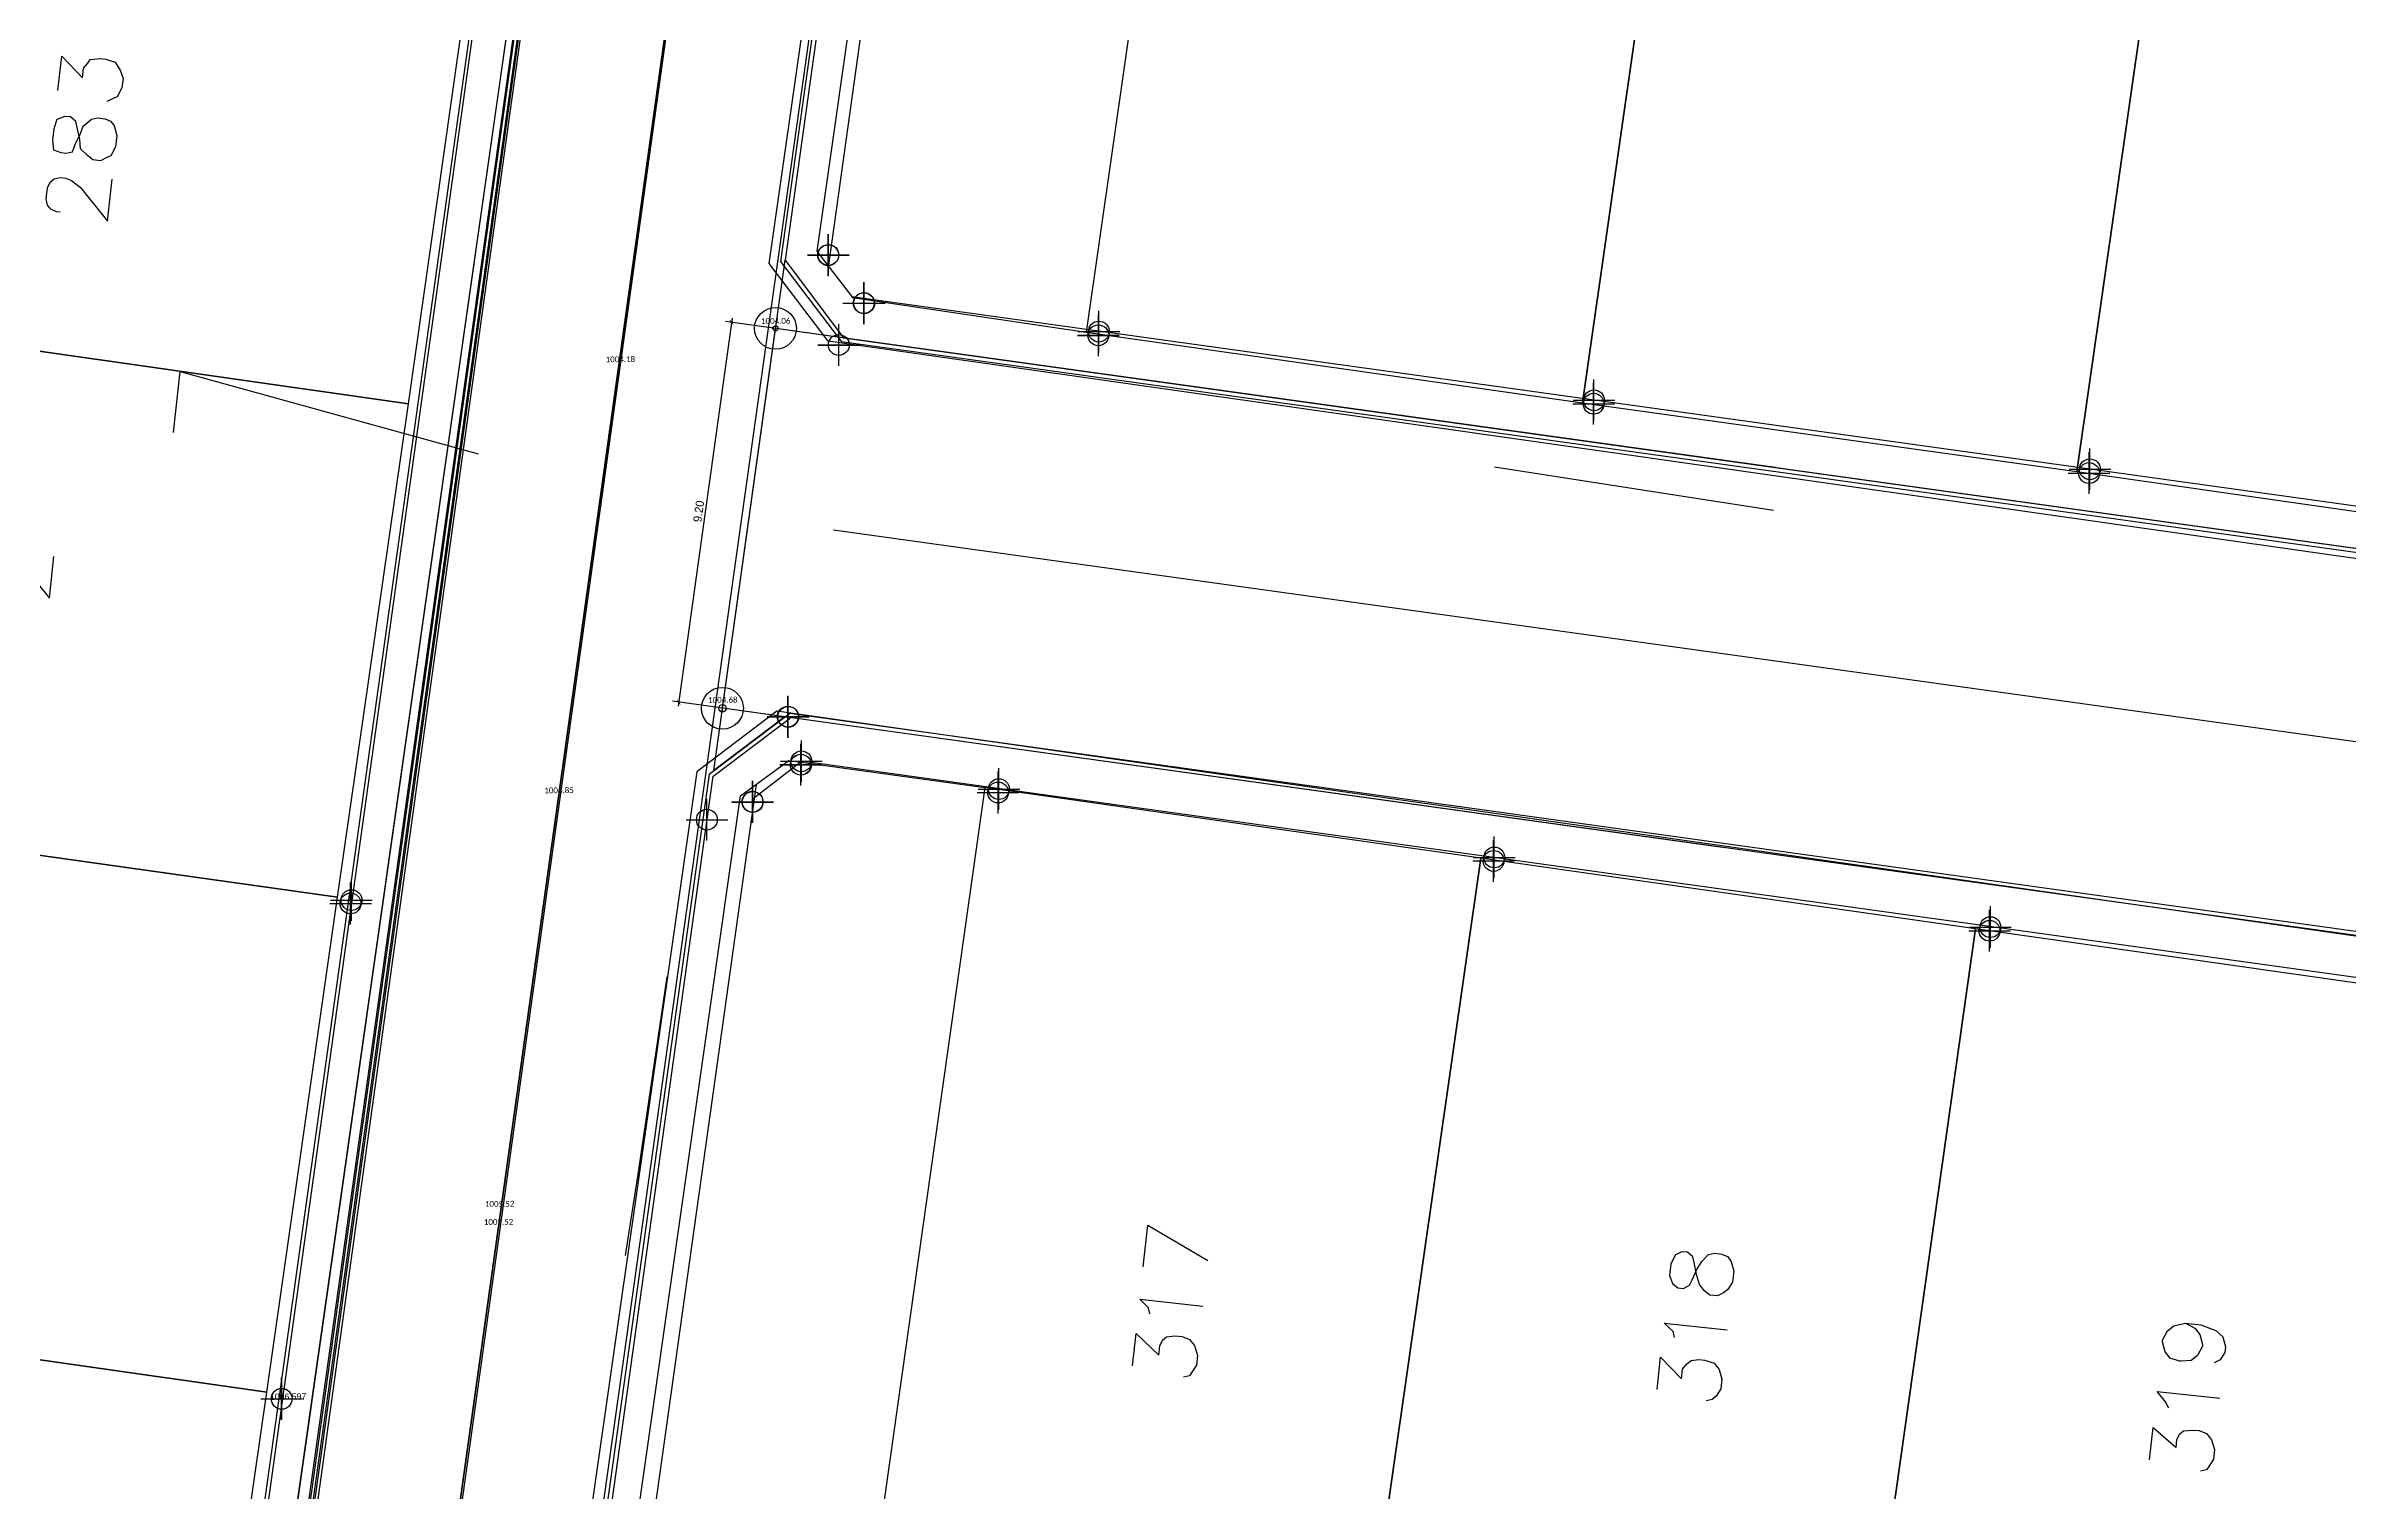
# Model space of a CAD drawing. Header units: metres. Extents: x -977055 to 805873, y -1033982 to 242021.
# Drawn here: x 1030 to 1085.2, y 896.6 to 931.3 of the extents above; entities that cross this region are included whole.
import ezdxf

# ---------------------------------------------------------------- set-up
doc = ezdxf.new("R2010")
doc.units = ezdxf.units.M
doc.header["$PDMODE"] = 32
doc.header["$PDSIZE"] = 1.5
for name, color, linetype in [('C-ROAD', 7, 'Continuous'), ('C-ROAD-CNTR-N', 92, 'Continuous'), ('C-ROAD-PROF-TEXT', 11, 'Continuous'), ('NIVEL BORDILLO', 6, 'Continuous'), ('V-NODE', 1, 'Continuous')]:
    doc.layers.add(name, color=color, linetype=linetype)
doc.layers.add('PDF2_area escolar', color=7, linetype='Continuous', true_color=0x989898)
doc.layers.add('PDF_Geometry', color=7, linetype='Continuous', true_color=0x797979)
doc.layers.get('PDF2_area escolar').off()
doc.styles.add('CITY2', font='stylu.ttf', dxfattribs={"height": 0.2})
doc.styles.add('MtXpl_Calibri', font='calibri.ttf')
doc.styles.get("Standard").update_dxf_attribs({"font": 'arial.ttf'})
doc.dimstyles.new('COTAS2', dxfattribs={"dimtxt": 0.02, "dimasz": 0.1, "dimexe": 0.15, "dimexo": 0.08, "dimgap": 0.05, "dimtad": 1, "dimzin": 0, "dimdsep": 46, "dimtxsty": 'CITY2', "dimblk": 'ARCHTICK', "dimcen": 1, "dimdle": 0.1, "dimclrd": 1, "dimclre": 1, "dimclrt": 2, "dimadec": 0, "dimazin": 0, "dimtfac": 1, "dimtofl": 0, "dimtmove": 0, "dimatfit": 3, "dimldrblk": 'ARCHTICK', "dimfxl": 0.18, "dimtolj": 1, "dimtzin": 0, "dimarcsym": 0})

# ---------------------------------------------------------------- blocks, each defined once
blk = doc.blocks.new('base')
at = {"layer": 'PDF_Geometry', "lineweight": 25, "extrusion": (-0.0007874166417946805, 0.0633644376725456, 0.9979901442466627)}
for points, elevation in [([(-314.3552819679592, -197.288328509713), (-299.6011355210287, -195.6808180470181), (-292.7439177582637, -194.188423358189), (-282.662948257382, -192.1106340516308), (-274.4763597311322, -190.3610624671207), (-258.0365534531994, -185.1542219933494), (-248.0293833124518, -180.6098816317743), (-240.5388730459387, -177.7099154838506), (-228.6433763332012, -174.0422723837931), (-222.7333490577522, -172.7139865559868), (-217.3844782585458, -171.0398673987778), (-209.934716274275, -169.2478944648578), (-202.1600529677526, -164.759179990033), (-196.1955155376124, -160.284237653118), (-195.0726549845591, -159.8166968121014), (-178.094814639811, -157.4569346023494), (-154.2977462807728, -156.6143117616438), (-136.6673344922945, -154.6113964854389), (-124.4364601882693, -153.1635935482933), (-118.0655043404745, -151.4735015854369), (-100.7902966838343, -146.6455352535), (-80.95492233695109, -140.9667423377788), (-73.38455830766388, -139.3284122613087), (-61.69391873819029, -135.8215718879393), (-40.50438788576779, -131.6043129854339), (-37.7266973809482, -130.8724353794983), (-17.66112228271595, -129.4411323176498), (1.311326940559981, -127.4607918503023), (21.09219113275145, -124.9286554436886), (41.00632404127121, -122.8299135990616), (47.37618468792716, -123.4582366358462), (63.59242301410231, -123.186151339279), (81.4023688686827, -124.3117190987972), (85.63932086076117, -96.07220161470705), (88.70494628227688, -66.39317732569197), (92.81084049122336, -40.78101362330841), (97.16015998885986, -22.38567315100005), (100.5964250127508, -1.561781637611383), (102.4825201206243, 8.319847787536474), (109.6910061566435, 37.36063063676244), (117.5278049639873, 76.62006330413116), (126.2165255562537, 115.6377442808987), (131.5129944793656, 149.5923503001781), (134.6821642045726, 173.9726126092042), (136.9157149126355, 195.5905993530313), (139.9559967260671, 229.6779162226085), (141.5584555981193, 250.6763723351369), (142.6140777324096, 271.3697434005035), (143.2522986412805, 283.2101823579814), (147.0657642089188, 312.9382202650764), (152.5802840162566, 355.6306631493014), (153.5538003927352, 396.0415753157624), (150.869116329812, 418.0202524625785), (151.7766024087249, 438.638728966674), (150.9593231761023, 458.0275047451501), (151.7766024087249, 438.638728966674), (150.869116329812, 418.0202524625785), (153.5538003927352, 396.0415753157624), (152.5802840162566, 355.6306631493014), (147.0657642089188, 312.9382202650764), (143.2522986412805, 283.2101823579814), (142.6140777324096, 271.3697434005035), (141.5584555981193, 250.6763723351369), (139.9559967260671, 229.6779162226085), (136.9157149126355, 195.5905993530313), (134.6821642045726, 173.9726126092042), (131.5129944793656, 149.5923503001781), (126.2165255562537, 115.6377442808987), (117.5278049639873, 76.62006330413116), (109.6910061566435, 37.36063063676244), (102.4825201206243, 8.319847787536474), (100.5964250127508, -1.561781637611383), (97.16015998885986, -22.38567315100005), (92.81084049122336, -40.78101362330841), (88.70494628227688, -66.39317732569197), (85.63932086076117, -96.07220161470705), (81.4023688686827, -124.3117190987972), (63.59242301410231, -123.186151339279), (47.37618468792716, -123.4582366358462), (41.00632404127121, -122.8299135990616), (21.09219113275145, -124.9286554436886), (1.311326940559981, -127.4607918503023), (-17.66112228271595, -129.4411323176498), (-37.7266973809482, -130.8724353794983), (-40.50438788576779, -131.6043129854339), (-61.69391873819029, -135.8215718879393), (-73.38455830766388, -139.3284122613087), (-80.95492233695109, -140.9667423377788), (-100.7902966838343, -146.6455352535), (-118.0655043404745, -151.4735015854369), (-124.4364601882693, -153.1635935482933), (-136.6673344922945, -154.6113964854389), (-154.2977462807728, -156.6143117616438), (-178.094814639811, -157.4569346023494), (-195.0726549845591, -159.8166968121014), (-196.1955155376124, -160.284237653118), (-202.1600529677526, -164.759179990033), (-209.934716274275, -169.2478944648578), (-217.3844782585458, -171.0398673987778), (-222.7333490577522, -172.7139865559868), (-228.6433763332012, -174.0422723837931), (-240.5388730459387, -177.7099154838506), (-248.0293833124518, -180.6098816317743), (-258.0365534531994, -185.1542219933494), (-274.4763597311322, -190.3610624671207), (-282.662948257382, -192.1106340516308), (-292.7439177582637, -194.188423358189), (-299.6011355210287, -195.6808180470181), (-314.3552819679592, -197.288328509713), (-312.1778944817551, -178.4458316029707), (-309.1458369423215, -157.8978380592135), (-306.8759495529501, -132.8991505854866), (-305.8230654215067, -118.0018170192225), (-298.6426917927975, -78.80241157407607), (-291.0553418804041, -45.07743817465702), (-282.2520531148432, -15.11589338187745), (-275.644913971278, 10.47314791107899), (-270.3186795736881, 33.89796466241295), (-263.824992871361, 63.1639787960239), (-258.1496190100342, 86.40761867954808), (-284.4243546828334, 123.8876732260906)], 0.02550386025637508), ([(-255.1296805413429, 108.3945714276635), (-164.8204953338068, 94.3609672220737), (-163.4244850794267, 92.4770522510166), (-169.3977430568347, 54.05963323102517), (-171.2816580278916, 52.66362297664494), (-262.9163602640089, 66.85692444232512)], 0.0255038602560651), ([(-177.1608554241037, 54.67033039499485), (-171.5608621318594, 53.81016380515513), (-170.39394716223, 54.64336451612441), (-164.5710259079355, 92.19784814704869), (-165.4097334209783, 93.31905563293397), (-171.0042199111505, 94.22492970651948)], 0.02550386025606421), ([(-146.6797477362321, 154.8688935593295), (-157.5590392902044, 84.58289236607641), (-156.2087365195688, 82.70448419709034), (-117.7456100158333, 76.72571941761103), (-115.8616950447763, 78.12172967199139), (-117.7456100158333, 76.72571941761103)], 0.02550386025608287), ([(-146.5239042110464, 155.777536432142), (-157.5590392902044, 84.58289236607641), (-157.2765393173612, 86.54280736500334), (-157.910937287707, 86.66561007775653), (-158.1989440626236, 84.65998759508531), (-157.5590392902044, 84.58289236607641)], 0.02550386025609619), ([(-146.4223963277331, 88.11010688056513), (-146.5215187650294, 87.28737217317021), (-147.0149405492393, 87.81052863547828), (-147.0424745596003, 87.58199121675541), (-147.1504099333045, 87.4558823696684), (-147.2071310211925, 87.36997420425139), (-147.4411752419861, 87.35180073086775), (-147.578297693218, 87.368321137084), (-147.8013283098674, 87.44156263118828), (-147.9164235528119, 87.64091297238136), (-147.9858113120115, 87.83475651150229), (-147.9582773016511, 88.06329393022266), (-147.8393283238025, 88.28081774479975), (-147.7424065542424, 88.31551162439938), (-147.5942704988654, 88.39040618567243)], 0.02550386025628271), ([(-146.4411276671459, 91.03373277302538), (-146.3497126996575, 91.02271916888118), (-146.2180970504973, 90.960491278921), (-146.1376956871536, 90.85806270728764), (-146.1085086096251, 90.71543345398418), (-146.1415494220576, 90.44118855151815), (-146.2037773120182, 90.30957290235844), (-146.3062058836509, 90.22917153901346), (-146.4488351369553, 90.19998446148574), (-146.5859575881872, 90.2165048677022), (-146.7175732373482, 90.27873275766228), (-146.9295902498526, 90.4433892192557), (-147.5728011566068, 91.262817792315), (-147.6939508021921, 90.25725314994415)], 0.02550386025633955), ([(-149.0916243891989, 96.36112396451254), (-149.2678420555056, 94.89848448469894), (-156.3921551169546, 96.96246059150658)], 0.02550386025611306), ([(-180.7553391537365, 97.57917109627867), (-185.48138345277, 98.38041593049451), (-187.4357916496255, 98.70862338708265)], 0.02550386025605178), ([(-144.9339067011071, 100.0799608194665), (-144.8424917336185, 100.0689472153224), (-144.7108760844578, 100.0067193253625), (-144.6761822048579, 99.90979755580115), (-144.6012876435852, 99.76166150042542), (-144.634328456018, 99.48741659796076), (-144.7422638297223, 99.36130775087194), (-144.7989849176112, 99.27539958545505), (-144.947120972988, 99.20050502418337), (-145.0842434242202, 99.21702543039972), (-145.2103522713087, 99.32496080410375), (-145.4223692838136, 99.48961726569696), (-146.0655801905669, 100.3090458387562), (-146.1867298361524, 99.30348119638563)], 0.02550386025636531), ([(-253.2788269136387, 117.2139151225511), (-163.472424027288, 103.2408857397542), (-161.537294770414, 104.677096675806), (-155.5695435950788, 143.0488082120536), (-157.0057545311313, 144.983937468926), (-245.6347764442774, 158.7223750303619)], 0.02550386025632179), ([(-162.3265437194074, 144.6975632302589), (-157.5949926183021, 143.9420258797871), (-156.761791907332, 142.7751109101575), (-162.579206359554, 105.2663347629771), (-163.7461213291834, 104.4331340520079), (-168.437471748617, 105.1374571166626)], 0.02550386025632445), ([(-160.7597302116543, 109.5914777118892), (-160.0096996632548, 114.2773213292501), (-159.6759854045951, 116.2774370098502)], 0.02550386025632889), ([(-172.0979549794348, 116.7074946411209), (-172.2191046250204, 115.7019299987486), (-173.6448495574968, 116.5692667232893)], 0.02550386025637419), ([(-172.2400366321702, 117.8375150634129), (-172.2108495546422, 117.6948858101081), (-172.0043393442097, 117.484521864771), (-173.5126863077678, 117.6662463331493)], 0.02550386025630225), ([(-171.8116012716878, 119.0842837958173), (-171.9052169069132, 118.3072565721661), (-172.4443461748662, 118.8359198365447), (-172.471880185226, 118.6073824178238), (-172.5341080751866, 118.4757667686642), (-172.6365366468198, 118.3953654053192), (-172.8248733838687, 118.3716851298637), (-173.007703318845, 118.3937123381519), (-173.1850264517497, 118.4614470301842), (-173.3056284967658, 118.6150898876332), (-173.3695094538935, 118.8546409104979), (-173.341975443533, 119.0831783292191), (-173.2285332677564, 119.2549946600514), (-173.1718121798684, 119.3409028254671), (-173.0291829265644, 119.3700899029962)], 0.0255038602563662), ([(-184.8117953295546, 118.563844805437), (-184.782608252026, 118.4212155521314), (-184.5760980415942, 118.2108516067961), (-186.0844450051522, 118.3925760751742)], 0.02550386025635643), ([(-197.0768159126106, 118.3721711376724), (-197.2943397271879, 118.4911201155222), (-197.4149417722035, 118.6447629729697), (-197.4788227293317, 118.8843139958348), (-197.47331592726, 118.9300214795801), (-197.3543669494111, 119.1475452941569), (-197.2007240919624, 119.2681473391721), (-196.9666798711687, 119.2863208125572), (-196.9209723874249, 119.280814010485), (-196.6979417707767, 119.2075725163795), (-196.5773397257597, 119.0539296589314), (-196.5134587686325, 118.8143786360667), (-196.5189655707047, 118.7686711523215), (-196.6379145485522, 118.5511473377446), (-196.7915574060018, 118.4305452927297), (-197.0768159126106, 118.3721711376724), (-197.4424757825638, 118.4162255542492), (-197.7971220483726, 118.5516949383148), (-197.9634315771335, 118.7108445978347), (-198.0273125342616, 118.9503956206996), (-198.0107921280448, 119.0875180719328), (-197.8973499522686, 119.2593344027654), (-197.7492138968923, 119.3342289640369)], 0.02550386025609974), ([(-184.3833599690714, 119.810613537841), (-184.4769756042969, 119.0335863141896), (-184.9703973885057, 119.5567427764974), (-184.9979313988663, 119.3282053577766), (-185.1058667725701, 119.2020965106875), (-185.2082953442038, 119.1216951473428), (-185.3966320812522, 119.0980148718872), (-185.5337545324849, 119.1145352781033), (-185.7567851491337, 119.1877767722076), (-185.8773871941505, 119.3414196296568), (-185.9412681512786, 119.5809706525219), (-185.9137341409177, 119.8095080712427), (-185.800291965141, 119.9813244020755), (-185.6978633935088, 120.0617257654203), (-185.5552341402039, 120.0909128429477)], 0.02550386025636353), ([(-196.6461798843908, 120.4069806978728), (-196.5712853231188, 120.2588446424956), (-196.3702819147587, 120.0027732134142), (-197.8786288783158, 120.1844976817925)], 0.0255038602563209), ([(-196.1720370401637, 121.6482426282048), (-196.265652675389, 120.8712154045532), (-196.810288745414, 121.3541711851877), (-196.8323159537032, 121.1713412502127), (-196.8945438436631, 121.0397256010514), (-196.9969724152952, 120.9593242377064), (-197.2310166360891, 120.941150764323), (-197.3681390873208, 120.9576711705391), (-197.5454622202263, 121.0254058625714), (-197.6660642652417, 121.1790487200208), (-197.7299452223698, 121.4185997428852), (-197.70241121201, 121.647137161606), (-197.5889690362327, 121.8189534924388), (-197.5322479483447, 121.9048616578559), (-197.3896186950392, 121.9340487353835)], 0.02550386025634666)]:
    blk.add_lwpolyline(points, dxfattribs=dict(at, elevation=elevation))
for points, elevation in [([(-171.0042199111505, 94.22492970651949), (-182.8843119497307, 96.07357240102748), (-185.9653831072438, 76.27341900339385), (-174.0797842665916, 74.47048379263008)], 0.02550386025633067), ([(-182.8843119497307, 96.07357240102746), (-194.7242033066386, 97.8710008097191), (-197.7997676620801, 78.1165548958296), (-185.9653831072438, 76.27341900339384)], 0.02550386025604379), ([(-194.7242033066386, 97.87100080971912), (-206.6042953452192, 99.71964350422667), (-209.6798597006601, 79.96519759033724), (-197.7997676620801, 78.11655489582961)], 0.0255038602563733), ([(-154.730712896518, 95.74213066832392), (-156.4124984616951, 84.86209647004318), (-155.573790948653, 83.74088898415904), (-136.819402875063, 80.83218175804798), (-134.9762669826272, 92.66656631288355)], 0.0255038602563662), ([(-146.2792194738587, 89.29850145791417), (-146.2973929472426, 89.53254567870704), (-146.474716080148, 89.60028037073928), (-146.6118385313807, 89.61680077695551), (-146.7544677846846, 89.58761369942789), (-146.8222024767178, 89.41029056652322), (-146.9466582566375, 89.14705926820272), (-147.0143929486708, 88.96973613529802), (-147.219250091936, 88.8089334086092), (-147.3618793452404, 88.77974633108161), (-147.5447092802173, 88.80177353936988), (-147.6763249293771, 88.86400142932972), (-147.7567262927213, 88.96643000096331), (-147.8206072498494, 89.20598102382823), (-147.7875664374175, 89.48022592629266), (-147.6686174595682, 89.69774974086904), (-147.5716956900077, 89.73244362046903), (-147.4235596346313, 89.80733818174197), (-147.2407296996543, 89.78531097345402), (-147.1146208525663, 89.6773755997483), (-146.9483113238059, 89.5182259402286), (-146.9301378504219, 89.28418171943439), (-146.8717636953662, 88.99892321282542), (-146.8425766178375, 88.85629395952184), (-146.7164677707499, 88.74835858581655), (-146.5793453195172, 88.73183817960009), (-146.3855017803961, 88.80122593880131), (-146.3122602862907, 89.02425655544985)], 0.02550386025628271), ([(-152.8875770040816, 107.5765152231607), (-154.730712896518, 95.74213066832392), (-134.9762669826272, 92.66656631288355), (-133.1276242881202, 104.5466583514644)], 0.025503860256336), ([(-151.0389343095744, 119.4566072617407), (-152.8875770040816, 107.5765152231607), (-133.1276242881202, 104.5466583514644), (-131.284488395685, 116.3810429063)], 0.02550386025631202), ([(-165.4076148769207, 124.8974098326259), (-177.2419994317561, 126.7405457250613), (-180.3175637871977, 106.9860998111703), (-168.437471748617, 105.1374571166626)], 0.02550386025632445), ([(-177.2419994317561, 126.7405457250613), (-189.122091470337, 128.5891884195694), (-192.1519483420341, 108.8292357036059), (-180.3175637871977, 106.9860998111703)], 0.02550386025635198), ([(-189.122091470337, 128.5891884195694), (-200.9564760251734, 130.4323243120048), (-204.0320403806143, 110.6778783981137), (-192.1519483420341, 108.8292357036059)], 0.02550386025634754), ([(-184.7137680933958, 117.0681645131907), (-184.7831558525959, 117.2620080523119), (-184.9092646996838, 117.3699434260157), (-185.0463871509169, 117.3864638322319), (-185.1945232062932, 117.3115692709606), (-185.2567510962538, 117.1799536217994), (-185.3812068761741, 116.9167223234789), (-185.4946490519513, 116.7449059926463), (-185.6537987114726, 116.5785964638856), (-185.7964279647765, 116.5494093863579), (-185.9792578997533, 116.5714365946463), (-186.110873548914, 116.633664484606), (-186.1912749122579, 116.7360930562394), (-186.2551558693865, 116.9756440791046), (-186.2221150569541, 117.2498889815691), (-186.108672881177, 117.4217053124016), (-186.0062443095445, 117.5021066757453), (-185.8581082541679, 117.5770012370184), (-185.6752783191914, 117.5549740287299), (-185.5491694721034, 117.4470386550247), (-185.4285674270864, 117.2933957975769), (-185.3646864699578, 117.0538447747119), (-185.3063123149019, 116.7685862681017), (-185.2771252373746, 116.6259570147981), (-185.1510163902865, 116.5180216410929), (-185.0138939390532, 116.5015012348763), (-184.8657578836766, 116.5763957961495), (-184.7468089058282, 116.7939196107264)], 0.02550386025633244), ([(-149.1957984171387, 131.2909918165776), (-151.0389343095744, 119.4566072617407), (-131.284488395685, 116.3810429063), (-129.4358457011768, 128.2611349448812)], 0.0255038602561477)]:
    blk.add_lwpolyline(points, close=True, dxfattribs=dict(at, elevation=elevation))
blk = doc.blocks.new('*U4025')
at = {"color": 0, "linetype": 'ByBlock', "lineweight": -2, "transparency": 16777216}
for p, q in [((-1, 0), (1, 0)), ((0, -1), (0, 1))]:
    blk.add_line(p, q, dxfattribs=at)
blk = doc.blocks.new('*U4028', base_point=(1055.19, 924.361, 1004.708))
at = {"layer": 'V-NODE', "color": 5, "lineweight": -2, "xscale": 0.5, "yscale": 0.5, "zscale": 0.5}
blk.add_blockref('*U4025', (1055.19, 924.361, 1004.708), dxfattribs=at)
blk = doc.blocks.new('*U4031', base_point=(1048.966, 924.129, 1004.717))
at = {"layer": 'V-NODE', "color": 5, "lineweight": -2, "xscale": 0.5, "yscale": 0.5, "zscale": 0.5}
blk.add_blockref('*U4025', (1048.966, 924.129, 1004.717), dxfattribs=at)
blk = doc.blocks.new('*U4034', base_point=(1049.564, 925.133, 1004.658))
at = {"layer": 'V-NODE', "color": 5, "lineweight": -2, "xscale": 0.5, "yscale": 0.5, "zscale": 0.5}
blk.add_blockref('*U4025', (1049.564, 925.133, 1004.658), dxfattribs=at)
blk = doc.blocks.new('*U4037', base_point=(1048.716, 926.288, 1004.525))
at = {"layer": 'V-NODE', "color": 5, "lineweight": -2, "xscale": 0.5, "yscale": 0.5, "zscale": 0.5}
blk.add_blockref('*U4025', (1048.716, 926.288, 1004.525), dxfattribs=at)
blk = doc.blocks.new('*U4040', base_point=(1047.753, 915.207, 1005.418))
at = {"layer": 'V-NODE', "color": 5, "lineweight": -2, "xscale": 0.5, "yscale": 0.5, "zscale": 0.5}
blk.add_blockref('*U4025', (1047.753, 915.207, 1005.418), dxfattribs=at)
blk = doc.blocks.new('*U4043', base_point=(1048.057, 914.06, 1005.386))
at = {"layer": 'V-NODE', "color": 5, "lineweight": -2, "xscale": 0.5, "yscale": 0.5, "zscale": 0.5}
blk.add_blockref('*U4025', (1048.057, 914.06, 1005.386), dxfattribs=at)
blk = doc.blocks.new('*U4046', base_point=(1046.901, 913.166, 1005.465))
at = {"layer": 'V-NODE', "color": 5, "lineweight": -2, "xscale": 0.5, "yscale": 0.5, "zscale": 0.5}
blk.add_blockref('*U4025', (1046.901, 913.166, 1005.465), dxfattribs=at)
blk = doc.blocks.new('*U4049', base_point=(1052.785, 913.394, 1005.537))
at = {"layer": 'V-NODE', "color": 5, "lineweight": -2, "xscale": 0.5, "yscale": 0.5, "zscale": 0.5}
blk.add_blockref('*U4025', (1052.785, 913.394, 1005.537), dxfattribs=at)
blk = doc.blocks.new('*U4076', base_point=(1035.604, 898.848, 1006.598))
at = {"layer": 'V-NODE', "color": 5, "lineweight": -2, "xscale": 0.5, "yscale": 0.5, "zscale": 0.5}
blk.add_blockref('*U4025', (1035.604, 898.848, 1006.598), dxfattribs=at)
blk = doc.blocks.new('*U4079', base_point=(1037.256, 910.732, 1005.7))
at = {"layer": 'V-NODE', "color": 5, "lineweight": -2, "xscale": 0.5, "yscale": 0.5, "zscale": 0.5}
blk.add_blockref('*U4025', (1037.256, 910.732, 1005.7), dxfattribs=at)
blk = doc.blocks.new('*U4130', base_point=(1048.711, 926.282, 1004.522))
at = {"layer": 'V-NODE', "color": 5, "lineweight": -2, "xscale": 0.5, "yscale": 0.5, "zscale": 0.5}
blk.add_blockref('*U4025', (1048.711, 926.282, 1004.522), dxfattribs=at)
blk = doc.blocks.new('*U4133', base_point=(1049.573, 925.132, 1004.658))
at = {"layer": 'V-NODE', "color": 5, "lineweight": -2, "xscale": 0.5, "yscale": 0.5, "zscale": 0.5}
blk.add_blockref('*U4025', (1049.573, 925.132, 1004.658), dxfattribs=at)
blk = doc.blocks.new('*U4136', base_point=(1047.744, 915.213, 1005.417))
at = {"layer": 'V-NODE', "color": 5, "lineweight": -2, "xscale": 0.5, "yscale": 0.5, "zscale": 0.5}
blk.add_blockref('*U4025', (1047.744, 915.213, 1005.417), dxfattribs=at)
blk = doc.blocks.new('*U4139', base_point=(1048.054, 914.062, 1005.387))
at = {"layer": 'V-NODE', "color": 5, "lineweight": -2, "xscale": 0.5, "yscale": 0.5, "zscale": 0.5}
blk.add_blockref('*U4025', (1048.054, 914.062, 1005.387), dxfattribs=at)
blk = doc.blocks.new('*U4142', base_point=(1046.894, 913.17, 1005.467))
at = {"layer": 'V-NODE', "color": 5, "lineweight": -2, "xscale": 0.5, "yscale": 0.5, "zscale": 0.5}
blk.add_blockref('*U4025', (1046.894, 913.17, 1005.467), dxfattribs=at)
blk = doc.blocks.new('*U4832')
at = {"color": 0, "linetype": 'ByBlock', "lineweight": -2, "transparency": 16777216}
for p, q in [((-1, 0), (1, 0)), ((0, -1), (0, 1))]:
    blk.add_line(p, q, dxfattribs=at)
blk.add_circle((0, 0), 0.5, dxfattribs=at)
blk = doc.blocks.new('*U4835', base_point=(1037.278, 910.812, 1005.727))
at = {"layer": 'V-NODE', "color": 2, "lineweight": -2, "xscale": 0.5, "yscale": 0.5, "zscale": 0.5}
blk.add_blockref('*U4832', (1037.278, 910.812, 1005.727), dxfattribs=at)
blk = doc.blocks.new('*U4939')
at = {"color": 0, "linetype": 'ByBlock', "lineweight": -2, "transparency": 16777216}
for p, q in [((-1, 0), (1, 0)), ((0, -1), (0, 1))]:
    blk.add_line(p, q, dxfattribs=at)
blk.add_circle((0, 0), 0.5, dxfattribs=at)
blk = doc.blocks.new('*U5252')
at = {"layer": 'C-ROAD-CNTR-N', "color": 92, "linetype": 'Continuous', "lineweight": -3}
blk.add_line((1035.323552775086, 863.7172733854907), (1074.019199999981, 1140.909400000004), dxfattribs=at)
blk = doc.blocks.new('_ArchTick')
at = {"color": 0, "linetype": 'ByBlock', "const_width": 0.15}
blk.add_lwpolyline([(-0.5, -0.5), (0.5, 0.5)], dxfattribs=at)
blk = doc.blocks.new('*D5679')
at = {"color": 1, "lineweight": -2, "transparency": 16777216}
blk.add_line((1046.408264685472, 924.7714375161112), (1045.112009219186, 915.4612430086844), dxfattribs=at)
at = {"color": 1, "linetype": 'Continuous', "lineweight": -2, "transparency": 16777216}
for p, q in [((1071.429722445811, 921.1867431931671), (1046.245907800073, 924.6930778213452)), ((1070.161046883063, 912.074637930579), (1044.977232237326, 915.5809725587571))]:
    blk.add_line(p, q, dxfattribs=at)
at = {"layer": 'Defpoints', "color": 0, "transparency": 16777216}
for p in [(1071.508958143747, 921.1757112317518, 1007.297), (1045.125799170955, 915.5602876311037), (1070.240282580999, 912.0636059691637, 1007.297)]:
    blk.add_point(p, dxfattribs=at)
at = {"color": 1, "lineweight": -2, "transparency": 16777216, "xscale": 0.1, "yscale": 0.1, "zscale": 0.1}
for p, rotation in [((1046.394474733703, 924.6723928936918), 82.07368143546823), ((1045.125799170955, 915.5602876311037), 262.0736814354682)]:
    blk.add_blockref('_ArchTick', p, dxfattribs=dict(at, rotation=rotation))
at = {"color": 2, "transparency": 16777216, "insert": (1045.607582131267, 920.1375804223699), "char_height": 0.2, "attachment_point": 5, "rotation": 82.07368143546827, "style": 'CITY2'}
blk.add_mtext('\\A1;9.20', dxfattribs=at)

msp = doc.modelspace()

# ---------------------------------------------------------------- linework, layer by layer
at = {"color": 1}
for points, elevation in [([(1038.674817549239, 863.2608597723735), (1077.5849, 1140.413474228229), (1070.385369179397, 1141.414823729413), (1032.002292858966, 864.1605489744996), (1038.674817549239, 863.2608597723735)], 2006.053867769762), ([(1052.213821133421, 1018.028255000914), (1030.704577838796, 863.5259506029392)], 999.808), ([(1053.204269164856, 1017.890368464129), (1031.695025870231, 863.3880640661538)], 999.808), ([(1053.303313968, 1017.87657981045), (1031.794070673375, 863.3742754124752)], 999.808), ([(1056.769882078022, 1017.393976931701), (1035.260638783397, 862.8916725337259)], 999.808)]:
    msp.add_lwpolyline(points, dxfattribs=dict(at, elevation=elevation))
for points in [[(1049.081480507937, 924.2982819210354), (1139.424016926877, 911.7199188612997), (1137.732570034365, 902.6666759185867), (1047.669368752403, 915.2061472346596), (1045.967495908244, 913.9217705288482), (1047.675381914989, 926.1599682646645), (1049.081480507937, 924.2982819210354)], [(1046.175282005579, 915.4141684646277), (1047.447256134988, 924.5258144688123)]]:
    msp.add_lwpolyline(points, dxfattribs=at)
for centre in [(1047.447256134988, 924.5258144688123, 1007.297), (1046.175282005579, 915.4141684646277, 1007.297)]:
    msp.add_circle(centre, 0.5016370911185651)
at = {"layer": 'C-ROAD-CNTR-N', "color": 92, "linetype": 'Continuous', "lineweight": -3}
for p, q in [((1074.998087398725, 1147.921414423553), (1035.323552775086, 863.7172733854909)), ((1052.032657729322, 1017.043860525567), (1030.717886520199, 864.3578542402538)), ((1052.982615674793, 1016.254284627971), (1031.757875674528, 864.2132069504687)), ((1053.088, 1016.285908388604), (1031.856915298519, 864.19938114562)), ((1052.937410209891, 964.5772112082234), (1047.57061401865, 926.1327602240578)), ((1053.02681314543, 964.4943540513977), (1047.675381914989, 926.1599682646645)), ((1054.039482094372, 964.1540014917498), (1048.711, 925.984009303229)), ((1047.455645641476, 924.5859117707187), (1047.438866628499, 924.465717166906)), ((1046.187637677632, 915.5026769549295), (1046.162926333525, 915.3256599743258)), ((1045.854020503669, 913.8361324232649), (1040.475654450686, 875.3088020140567)), ((1045.947331643684, 913.7812712569785), (1040.580801332015, 875.3387248717274)), ((1046.979853172072, 913.583130454633), (1041.675491946632, 875.5859254430975))]:
    msp.add_line(p, q, dxfattribs=at)
at = {"layer": 'NIVEL BORDILLO', "color": 2}
for p, q in [((1047.57061401865, 926.1327602240578), (1049.026654217222, 924.204950775239)), ((1047.675381914989, 926.1599682646647), (1049.081490747863, 924.2982683632872)), ((1139.457688925856, 912.7248766502908, 1007.297), (1049.28138571883, 925.2800951119789, 1007.297)), ((1139.424016926876, 911.7199188612997, 1007.297), (1047.447256134988, 924.5258144688123, 1007.297)), ((1139.410226975107, 911.6208742388803, 1007.297), (1049.026654217222, 924.204950775239, 1007.297)), ((1138.576873883552, 907.1934950399984, 1007.297), (1048.840237299064, 919.6874988554882, 1007.297)), ((1045.854020503669, 913.8361324232649, 1007.297), (1047.782315406385, 915.2913863004756, 1007.297)), ((1045.945899676648, 913.780190573947, 1007.297), (1047.809518275499, 915.1866342604392, 1007.297)), ((1137.732570034365, 902.6666759185864, 1007.297), (1046.175282005579, 915.4141684646277, 1007.297)), ((1137.746359986134, 902.765720541006, 1007.297), (1047.782315406385, 915.2913863004756, 1007.297)), ((1046.907999999996, 913.2490000000237, 1005.496), (1048.068, 914.1410000000001, 1005.416)), ((1137.631, 901.6711715518034, 1007.297), (1048.068, 914.1410000000001, 1007.297))]:
    msp.add_line(p, q, dxfattribs=at)
for centre, radius in [((1047.447256134988, 924.5258144688123), 0.06068005863178959), ((1046.175282005579, 915.4141684646277, 1007.297), 0.08936674710081537)]:
    msp.add_circle(centre, radius, dxfattribs=at)

# ---------------------------------------------------------------- block references
at = {"layer": 'C-ROAD', "color": 7, "linetype": 'Continuous', "lineweight": -3}
msp.add_blockref('*U5252', (1.13686837721616e-13, 0), dxfattribs=at)
at = {"layer": 'PDF2_area escolar'}
msp.add_blockref('base', (882.736, 1016.336, 999.038), dxfattribs=at)
at = {"layer": 'V-NODE', "color": 2, "lineweight": -2, "xscale": 0.5, "yscale": 0.5, "zscale": 0.5}
for p in [(1048.711, 926.2820000000002, 1004.522), (1048.716, 926.288, 1004.525), (1049.564, 925.133, 1004.658), (1049.573, 925.1320000000001, 1004.658), (1055.203, 924.45, 1004.73), (1048.966, 924.1289999999999, 1004.717), (1055.19, 924.3609999999999, 1004.708), (1067.077, 922.8009999999999, 1004.871), (1067.068, 922.719, 1004.85), (1078.969, 921.1469999999999, 1004.907), (1078.95, 921.056, 1004.883), (1047.744, 915.213, 1005.417), (1047.753, 915.2069999999999, 1005.418), (1048.054, 914.0619999999999, 1005.387), (1048.057, 914.06, 1005.386), (1048.068, 914.1410000000001, 1005.416), (1052.785, 913.394, 1005.537), (1052.805, 913.4749999999999, 1005.561), (1046.894, 913.1700000000001, 1005.467), (1046.901, 913.1660000000002, 1005.465), (1045.8021, 912.7411999999999, 1004.85166666667), (1064.669, 911.752, 1005.638), (1064.686, 911.835, 1005.666), (1037.256, 910.732, 1005.7), (1076.563, 910.076, 1005.659), (1076.583, 910.164, 1005.677), (1035.604, 898.848, 1006.598)]:
    msp.add_blockref('*U4939', p, dxfattribs=at)
at = {"layer": 'V-NODE'}
for name, p in [('*U4130', (1048.713, 926.2800000000001, 1004.525)), ('*U4037', (1048.718, 926.286, 1004.528)), ('*U4034', (1049.566, 925.131, 1004.661)), ('*U4133', (1049.575, 925.13, 1004.661)), ('*U4031', (1048.968, 924.1269999999998, 1004.72)), ('*U4028', (1055.192, 924.3589999999998, 1004.711)), ('*U4136', (1047.746, 915.2109999999999, 1005.42)), ('*U4040', (1047.755, 915.2049999999998, 1005.421)), ('*U4139', (1048.056, 914.0599999999998, 1005.39)), ('*U4043', (1048.059, 914.0579999999999, 1005.389)), ('*U4049', (1052.787, 913.3919999999999, 1005.54)), ('*U4142', (1046.896, 913.168, 1005.47)), ('*U4046', (1046.903, 913.1640000000001, 1005.468)), ('*U4079', (1037.258, 910.7299999999999, 1005.703)), ('*U4835', (1037.278, 910.8119999999999, 1005.725)), ('*U4076', (1035.606, 898.8459999999999, 1006.601))]:
    msp.add_blockref(name, p, dxfattribs=at)

# ---------------------------------------------------------------- texts
at = {"layer": 'C-ROAD-PROF-TEXT', "color": 2, "style": 'MtXpl_Calibri'}
for s, p in [('1004.06', (1047.100801811549, 924.6329171515972)), ('1004.68', (1045.832073637572, 915.5433883246092))]:
    msp.add_text(s, height=0.1375005, rotation=0.5711076705277119, dxfattribs=at).set_placement(p)
at = {"layer": 'C-ROAD-PROF-TEXT', "style": 'MtXpl_Calibri'}
msp.add_text('1005.52', height=0.1375005, rotation=0.5711076705277119, dxfattribs=at).set_placement((1040.479496282967, 903.4535256636705))
at = {"layer": 'C-ROAD-PROF-TEXT', "color": 11, "linetype": 'Continuous', "lineweight": -3, "char_height": 0.15, "attachment_point": 8, "rotation": 0.5711076705277119}
for s, insert in [('{\\fCalibri|b0|i0|c0|p34;\\H0.91667x;\\C256;1004.18}', (1043.728263838857, 923.7151783133793, 999.808)), ('{\\fCalibri|b0|i0|c0|p34;\\H0.91667x;\\C256;1004.85}', (1042.25780099758, 913.3757440299443, 1013.334)), ('{\\fCalibri|b0|i0|c0|p34;\\H0.91667x;\\C256;1005.52}', (1040.806140229838, 903.0216381609985)), ('{\\C2;1006.597}', (1035.759008585293, 898.824735306535, 3017.065117782854))]:
    msp.add_mtext(s, dxfattribs=dict(at, insert=insert))

# ---------------------------------------------------------------- dimensions: what is measured, and where the dimension line sits
at = {"color": 1}
dim = msp.add_aligned_dim(p1=(1071.508958143747, 921.1757112317518, 1007.297), p2=(1070.240282580999, 912.0636059691636, 1007.297), distance=-25.356735980767155, dimstyle='COTAS2', dxfattribs=at)
dim.commit()
dim.dimension.update_dxf_attribs({"geometry": '*D5679', "text_midpoint": (1045.607582131267, 920.1375804223699)})

doc.saveas('drawing.dxf')
